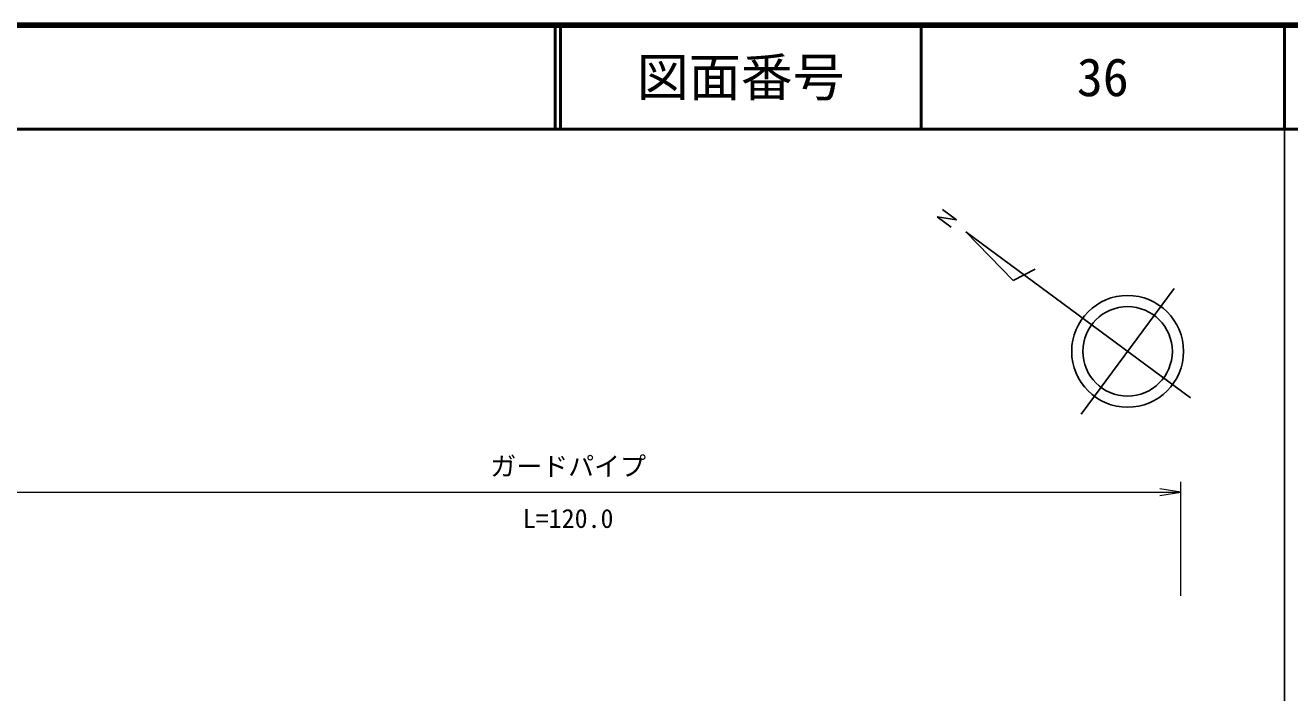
# Model space of a CAD drawing. Units: millimetres, scale not verified. Extents: x 40000 to 680000, y 20000 to 380000.
# Drawn here: x 457710 to 579500, y 315670 to 380000 of the extents above; entities that cross this region are included whole.
import ezdxf
from ezdxf.enums import TextEntityAlignment as Align

# ---------------------------------------------------------------- set-up
doc = ezdxf.new("R2010")
doc.units = ezdxf.units.MM
doc.header["$LTSCALE"] = 1000
for name, color, linetype, lineweight in [('M-BMK-SRVR', 3, 'Continuous', 25), ('M-STR-HTXT', 7, 'Continuous', 13), ('M-TTL', 2, 'Continuous', 140), ('M-TTL-BAND', 7, 'Continuous', 25), ('M-TTL-LINE', 7, 'Continuous', 50)]:
    doc.layers.add(name, color=color, linetype=linetype, lineweight=lineweight)
doc.layers.add('M-TTL-TXT', color=7, linetype='Continuous')
doc.styles.add('ＭＳ ゴシック', font='')
doc.styles.get('ＭＳ ゴシック').set_extended_font_data('MS Gothic')

# ---------------------------------------------------------------- blocks, each defined once
blk = doc.blocks.new('open_arrow')
at = {"color": 0, "linetype": 'Continuous', "lineweight": -2}
blk.add_lwpolyline([(7.5, 1.25), (0, 0), (7.5, -1.25)], dxfattribs=at)

msp = doc.modelspace()

# ---------------------------------------------------------------- linework, layer by layer
at = {"layer": 'M-BMK-SRVR'}
for p, q in [((547402, 361245), (546054, 362230)), ((546885, 360554), (545548, 361542)), ((545548, 361542), (547402, 361245)), ((548292, 360098), (552850, 355390)), ((548292, 360098), (569951, 344089)), ((552850, 355390), (554997, 356482)), ((568369, 354636), (559404, 342507))]:
    msp.add_line(p, q, dxfattribs=at)
for radius in [5387, 4309]:
    msp.add_circle((563886, 348571), radius, dxfattribs=at)
at = {"layer": 'M-STR-HTXT'}
for p, q in [((450753, 335000), (568997, 335000)), ((568997, 325000), (568997, 336000))]:
    msp.add_line(p, q, dxfattribs=at)
at = {"layer": 'M-TTL'}
msp.add_line((680000, 380000), (40000, 380000), dxfattribs=at)
at = {"layer": 'M-TTL-BAND'}
msp.add_line((579000, 20000), (579000, 370000), dxfattribs=at)
at = {"layer": 'M-TTL-LINE'}
for p, q in [((508747, 380000), (508747, 370000)), ((509247, 380000), (509247, 370000)), ((543997, 380000), (543997, 370000)), ((579000, 380000), (579000, 370000)), ((40000, 370000), (680000, 370000))]:
    msp.add_line(p, q, dxfattribs=at)

# ---------------------------------------------------------------- block references
at = {"layer": 'M-STR-HTXT', "xscale": 267, "yscale": 267, "rotation": 180}
msp.add_blockref('open_arrow', (568997, 335000), dxfattribs=at)

# ---------------------------------------------------------------- texts
at = {"layer": 'M-STR-HTXT', "style": 'ＭＳ ゴシック'}
msp.add_text('ガードパイプ', height=1833, dxfattribs=at).set_placement((510000, 337500), align=Align.MIDDLE_CENTER)
msp.add_text('L=120.0', height=1833, dxfattribs=at).set_placement((510000, 331000), align=Align.BOTTOM_CENTER)
at = {"layer": 'M-TTL-TXT', "style": 'ＭＳ ゴシック'}
for s, p in [('図面番号', (526622, 375000)), ('36', (561497, 375000))]:
    msp.add_text(s, height=3666, dxfattribs=at).set_placement(p, align=Align.MIDDLE_CENTER)

doc.saveas('drawing.dxf')
